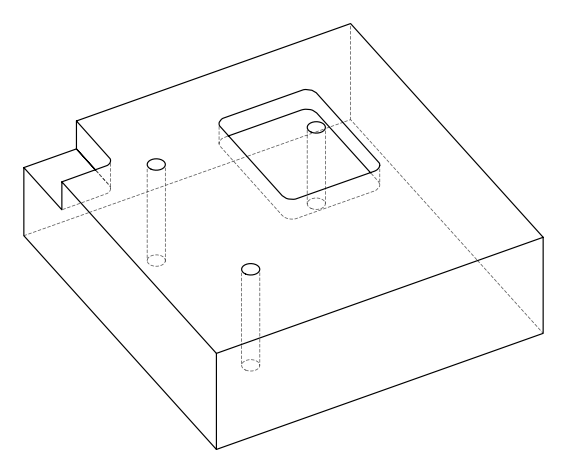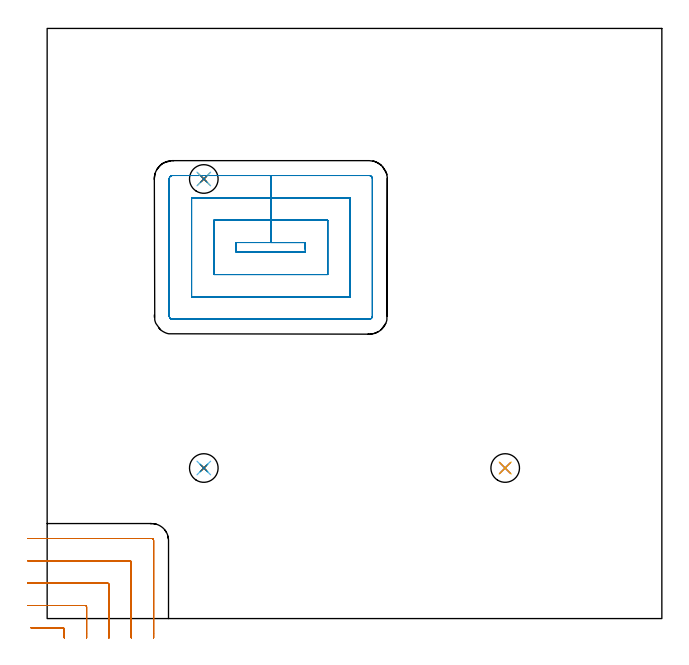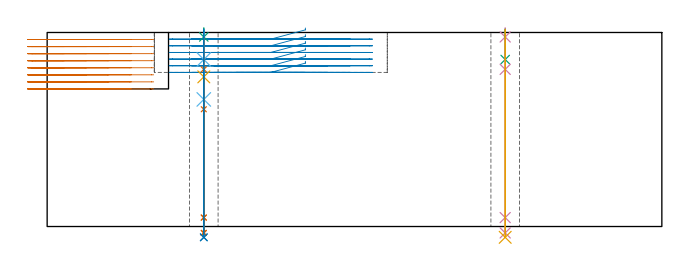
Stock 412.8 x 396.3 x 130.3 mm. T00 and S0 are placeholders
(PLAN: 14 operations, 10 tool changes, 27 min)
(1 MILL_CORNER_NOTCH_RECTANGULAR | CORNER_NOTCH_RECTANGULAR | UGT0201_094 | Follow Part, ap 5, ae 75% | 8.23 min | 196030 mm3)
(2 MILL_RECTANGULAR_POCKET | POCKET_RECTANGULAR_STRAIGHT | UGT0201_094 | Follow Part, ap 5, ae 75% | 14.95 min | 485020 mm3)
(3 SPOT_DRILL | STEP1HOLE | NXT0321_9005460120000 | 0.05 min | 213 mm3)
(4 SPOT_DRILL_1 | STEP1HOLE_1 | NXT0321_9005460120000 | 0.05 min | 149 mm3)
(5 SPOT_DRILL_2 | STEP1HOLE_2 | NXT0321_9005460120000 | 0.05 min | 172 mm3)
(6 DRILL_BLIND_HOLE_INTO_CENTER | STEP1HOLE | NXT0301_092 | 0.08 min | 1757 mm3)
(7 GUN_DRILL_THROUGH_HOLE | STEP1HOLE | UGT0307_009 | 0.65 min | 12779 mm3)
(8 DRILL_TO_ENLARGE_THROUGH_HOLE | STEP1HOLE | UGT0301_259 | 0.56 min | 22963 mm3)
(9 DRILL_BLIND_HOLE_INTO_CENTER_1 | STEP1HOLE_1 | NXT0301_092 | 0.08 min | 1742 mm3)
(10 GUN_DRILL_THROUGH_HOLE_1 | STEP1HOLE_1 | UGT0307_009 | 0.65 min | 12788 mm3)
(11 DRILL_TO_ENLARGE_THROUGH_HOLE_1 | STEP1HOLE_1 | UGT0301_259 | 0.56 min | 22942 mm3)
(12 DRILL_BLIND_HOLE_INTO_CENTER_2 | STEP1HOLE_2 | NXT0301_092 | 0.09 min | 1751 mm3)
(13 GUN_DRILL_THROUGH_HOLE_2 | STEP1HOLE_2 | UGT0307_009 | 0.55 min | 9783 mm3)
(14 DRILL_TO_ENLARGE_THROUGH_HOLE_2 | STEP1HOLE_2 | UGT0301_259 | 0.46 min | 18230 mm3)
(TOOL UGT0201_094 | End mill 20 mm | D20 FL38 Z4)
(TOOL NXT0321_9005460120000 | NC Spot Drill, 142deg, 12mm, Carbide, Uncoated | D12 PA142 FL30 Z2)
(TOOL NXT0301_092 | Carbide Drill 12.1mm [860.1-1210-061A1-MM 2214] | D12.1 PA140 FL77 Z2)
(TOOL UGT0307_009 | Gun Drill 12 mm | D12 PA130 FL24 Z1)
(TOOL UGT0301_259 | Twist Drill 19.2 mm | D19.2 PA118 FL140 Z2)
(OP 1 MILL_CORNER_NOTCH_RECTANGULAR)
G17 G21 G94 G90
T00 M6
G54
G17 G0 G90 X11.5 Y-13. S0 M3
G43 Z140.3 H0
Z125.562
G94 G1 Y-10. F250.
Y-7.194 F500.
G3 X10.506 Y-6.2 R1.
G1 X-7.846
X-10.846 F250.
G0 Z140.3
X26.5 Y-13.
Z125.562
G1 Y-10.
Y7.805 F500.
G3 X25.505 Y8.8 R1.
G1 X-10.
X-13. F250.
G0 Z140.3
X41.5 Y-13.
Z125.562
G1 Y-10.
Y22.805 F500.
G3 X40.505 Y23.8 R1.
G1 X-10.
X-13. F250.
G0 Z140.3
X56.5 Y-13.
Z125.562
G1 Y-10.
Y37.805 F500.
G3 X55.505 Y38.8 R1.
G1 X-10.
X-13. F250.
G0 Z140.3
X71.5 Y-13.
Z125.562
G1 Y-10.
Y52.4 F500.
G3 X70.1 Y53.8 R1.4
G1 X-10.
X-13. F250.
G0 Z140.3
X11.5 Y-13.
Z120.825
G1 Y-10.
Y-7.194 F500.
G3 X10.506 Y-6.2 R1.
G1 X-7.846
X-10.846 F250.
G0 Z140.3
X26.5 Y-13.
Z120.825
G1 Y-10.
Y7.805 F500.
G3 X25.505 Y8.8 R1.
G1 X-10.
X-13. F250.
G0 Z140.3
X41.5 Y-13.
Z120.825
G1 Y-10.
Y22.805 F500.
G3 X40.505 Y23.8 R1.
G1 X-10.
X-13. F250.
G0 Z140.3
X56.5 Y-13.
Z120.825
G1 Y-10.
Y37.805 F500.
G3 X55.505 Y38.8 R1.
G1 X-10.
X-13. F250.
G0 Z140.3
X71.5 Y-13.
Z120.825
G1 Y-10.
Y52.4 F500.
G3 X70.1 Y53.8 R1.4
G1 X-10.
X-13. F250.
G0 Z140.3
X11.5 Y-13.
Z116.087
G1 Y-10.
Y-7.194 F500.
G3 X10.506 Y-6.2 R1.
G1 X-7.846
X-10.846 F250.
G0 Z140.3
X26.5 Y-13.
Z116.087
G1 Y-10.
Y7.805 F500.
G3 X25.505 Y8.8 R1.
G1 X-10.
X-13. F250.
G0 Z140.3
X41.5 Y-13.
Z116.087
G1 Y-10.
Y22.805 F500.
G3 X40.505 Y23.8 R1.
G1 X-10.
X-13. F250.
G0 Z140.3
X56.5 Y-13.
Z116.087
G1 Y-10.
Y37.805 F500.
G3 X55.505 Y38.8 R1.
G1 X-10.
X-13. F250.
G0 Z140.3
X71.5 Y-13.
Z116.087
G1 Y-10.
Y52.4 F500.
G3 X70.1 Y53.8 R1.4
G1 X-10.
X-13. F250.
G0 Z140.3
X11.5 Y-13.
Z111.35
G1 Y-10.
Y-7.194 F500.
G3 X10.506 Y-6.2 R1.
G1 X-7.846
X-10.846 F250.
G0 Z140.3
X26.5 Y-13.
Z111.35
G1 Y-10.
Y7.805 F500.
G3 X25.505 Y8.8 R1.
G1 X-10.
X-13. F250.
G0 Z140.3
X41.5 Y-13.
Z111.35
G1 Y-10.
Y22.805 F500.
G3 X40.505 Y23.8 R1.
G1 X-10.
X-13. F250.
G0 Z140.3
X56.5 Y-13.
Z111.35
G1 Y-10.
Y37.805 F500.
G3 X55.505 Y38.8 R1.
G1 X-10.
X-13. F250.
G0 Z140.3
X71.5 Y-13.
Z111.35
G1 Y-10.
Y52.4 F500.
G3 X70.1 Y53.8 R1.4
G1 X-10.
X-13. F250.
G0 Z140.3
X11.5 Y-13.
Z106.612
G1 Y-10.
Y-7.194 F500.
G3 X10.506 Y-6.2 R1.
G1 X-7.846
X-10.846 F250.
G0 Z140.3
X26.5 Y-13.
Z106.612
G1 Y-10.
Y7.805 F500.
G3 X25.505 Y8.8 R1.
G1 X-10.
X-13. F250.
G0 Z140.3
X41.5 Y-13.
Z106.612
G1 Y-10.
Y22.805 F500.
G3 X40.505 Y23.8 R1.
G1 X-10.
X-13. F250.
G0 Z140.3
X56.5 Y-13.
Z106.612
G1 Y-10.
Y37.805 F500.
G3 X55.505 Y38.8 R1.
G1 X-10.
X-13. F250.
G0 Z140.3
X71.5 Y-13.
Z106.612
G1 Y-10.
Y52.4 F500.
G3 X70.1 Y53.8 R1.4
G1 X-10.
X-13. F250.
G0 Z140.3
X11.5 Y-13.
Z101.875
G1 Y-10.
Y-7.194 F500.
G3 X10.506 Y-6.2 R1.
G1 X-7.846
X-10.846 F250.
G0 Z140.3
X26.5 Y-13.
Z101.875
G1 Y-10.
Y7.805 F500.
G3 X25.505 Y8.8 R1.
G1 X-10.
X-13. F250.
G0 Z140.3
X41.5 Y-13.
Z101.875
G1 Y-10.
Y22.805 F500.
G3 X40.505 Y23.8 R1.
G1 X-10.
X-13. F250.
G0 Z140.3
X56.5 Y-13.
Z101.875
G1 Y-10.
Y37.805 F500.
G3 X55.505 Y38.8 R1.
G1 X-10.
X-13. F250.
G0 Z140.3
X71.5 Y-13.
Z101.875
G1 Y-10.
Y52.4 F500.
G3 X70.1 Y53.8 R1.4
G1 X-10.
X-13. F250.
G0 Z140.3
X11.5 Y-13.
Z97.137
G1 Y-10.
Y-7.194 F500.
G3 X10.506 Y-6.2 R1.
G1 X-7.846
X-10.846 F250.
G0 Z140.3
X26.5 Y-13.
Z97.137
G1 Y-10.
Y7.805 F500.
G3 X25.505 Y8.8 R1.
G1 X-10.
X-13. F250.
G0 Z140.3
X41.5 Y-13.
Z97.137
G1 Y-10.
Y22.805 F500.
G3 X40.505 Y23.8 R1.
G1 X-10.
X-13. F250.
G0 Z140.3
X56.5 Y-13.
Z97.137
G1 Y-10.
Y37.805 F500.
G3 X55.505 Y38.8 R1.
G1 X-10.
X-13. F250.
G0 Z140.3
X71.5 Y-13.
Z97.137
G1 Y-10.
Y52.4 F500.
G3 X70.1 Y53.8 R1.4
G1 X-10.
X-13. F250.
G0 Z140.3
X11.5 Y-13.
Z92.4
G1 Y-10.
Y-7.194 F500.
G3 X10.506 Y-6.2 R1.
G1 X-7.846
X-10.846 F250.
G0 Z140.3
X26.5 Y-13.
Z92.4
G1 Y-10.
Y7.805 F500.
G3 X25.505 Y8.8 R1.
G1 X-10.
X-13. F250.
G0 Z140.3
X41.5 Y-13.
Z92.4
G1 Y-10.
Y22.805 F500.
G3 X40.505 Y23.8 R1.
G1 X-10.
X-13. F250.
G0 Z140.3
X56.5 Y-13.
Z92.4
G1 Y-10.
Y37.805 F500.
G3 X55.505 Y38.8 R1.
G1 X-10.
X-13. F250.
G0 Z140.3
X71.5 Y-13.
Z92.4
G1 Y-10.
Y52.4 F500.
G3 X70.1 Y53.8 R1.4
G1 X-10.
X-13. F250.
G0 Z140.3
M5
M2
(OP 2 MILL_RECTANGULAR_POCKET)
G17 G21 G94 G90
T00 M6
G54
G17 G0 G90 X173.4 Y247.834 S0 M3
G43 Z140.3 H0
Z133.3
G94 G1 Y252.5 Z132.05 F250.
X150.2 Z125.833
X127. F500.
Y246.
X173.4
Y252.5
X150.2
Y267.5
X112.
Y231.
X188.4
Y267.5
X150.2
Y282.5
X97.
Y216.
X203.4
Y282.5
X150.2
Y297.5
X84.1
G3 X82. Y295.4 R2.1
G1 Y203.1
G3 X84.1 Y201. R2.1
G1 X216.3
G3 X218.4 Y203.1 R2.1
G1 Y295.4
G3 X216.3 Y297.5 R2.1
G1 X150.2
X149.2
G0 X173.4 Y247.834 Z128.833
G1 Y252.5 Z127.583 F250.
X150.2 Z121.367
X127. F500.
Y246.
X173.4
Y252.5
X150.2
Y267.5
X112.
Y231.
X188.4
Y267.5
X150.2
Y282.5
X97.
Y216.
X203.4
Y282.5
X150.2
Y297.5
X84.1
G3 X82. Y295.4 R2.1
G1 Y203.1
G3 X84.1 Y201. R2.1
G1 X216.3
G3 X218.4 Y203.1 R2.1
G1 Y295.4
G3 X216.3 Y297.5 R2.1
G1 X150.2
X149.2
G0 X173.4 Y247.834 Z124.367
G1 Y252.5 Z123.116 F250.
X150.2 Z116.9
X127. F500.
Y246.
X173.4
Y252.5
X150.2
Y267.5
X112.
Y231.
X188.4
Y267.5
X150.2
Y282.5
X97.
Y216.
X203.4
Y282.5
X150.2
Y297.5
X84.1
G3 X82. Y295.4 R2.1
G1 Y203.1
G3 X84.1 Y201. R2.1
G1 X216.3
G3 X218.4 Y203.1 R2.1
G1 Y295.4
G3 X216.3 Y297.5 R2.1
G1 X150.2
X149.2
G0 X173.4 Y247.834 Z119.9
G1 Y252.5 Z118.65 F250.
X150.2 Z112.433
X127. F500.
Y246.
X173.4
Y252.5
X150.2
Y267.5
X112.
Y231.
X188.4
Y267.5
X150.2
Y282.5
X97.
Y216.
X203.4
Y282.5
X150.2
Y297.5
X84.1
G3 X82. Y295.4 R2.1
G1 Y203.1
G3 X84.1 Y201. R2.1
G1 X216.3
G3 X218.4 Y203.1 R2.1
G1 Y295.4
G3 X216.3 Y297.5 R2.1
G1 X150.2
X149.2
G0 X173.4 Y247.834 Z115.433
G1 Y252.5 Z114.183 F250.
X150.2 Z107.967
X127. F500.
Y246.
X173.4
Y252.5
X150.2
Y267.5
X112.
Y231.
X188.4
Y267.5
X150.2
Y282.5
X97.
Y216.
X203.4
Y282.5
X150.2
Y297.5
X84.1
G3 X82. Y295.4 R2.1
G1 Y203.1
G3 X84.1 Y201. R2.1
G1 X216.3
G3 X218.4 Y203.1 R2.1
G1 Y295.4
G3 X216.3 Y297.5 R2.1
G1 X150.2
X149.2
G0 X173.4 Y247.834 Z110.967
G1 Y252.5 Z109.716 F250.
X150.2 Z103.5
X127. F500.
Y246.
X173.4
Y252.5
X150.2
Y267.5
X112.
Y231.
X188.4
Y267.5
X150.2
Y282.5
X97.
Y216.
X203.4
Y282.5
X150.2
Y297.5
X84.1
G3 X82. Y295.4 R2.1
G1 Y203.1
G3 X84.1 Y201. R2.1
G1 X216.3
G3 X218.4 Y203.1 R2.1
G1 Y295.4
G3 X216.3 Y297.5 R2.1
G1 X150.2
X149.2
G0 Z140.3
M5
M2
(OP 3 SPOT_DRILL)
G17 G21 G94 G90
T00 M6
G54
G17 G0 G90 X105.2 Y101.1 S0 M3
G43 Z140.3 H0
G94 G81 G98 Z127.3 F250. R133.3
G80
M5
M2
(OP 4 SPOT_DRILL_1)
G17 G21 G94 G90
T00 M6
G54
G17 G0 G90 X307.6 Y101.1 S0 M3
G43 Z140.3 H0
G94 G81 G98 Z127.3 F250. R133.3
G80
M5
M2
(OP 5 SPOT_DRILL_2)
G17 G21 G94 G90
T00 M6
G54
G17 G0 G90 X105.2 Y295.2 S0 M3
G43 Z140.3 H0
G94 G81 G98 Z100.5 F250. R106.5
G80
M5
M2
(OP 6 DRILL_BLIND_HOLE_INTO_CENTER)
G17 G21 G94 G90
T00 M6
G54
G17 G0 G90 X105.2 Y101.1 S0 M3
G43 Z140.3 H1
G94 G81 G98 Z112.15 F250. R132.3
G80
M5
M2
(OP 7 GUN_DRILL_THROUGH_HOLE)
G17 G21 G94 G90
T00 M6
G54
G17 G0 G90 X105.2 Y101.1 M8
G43 Z140.3 H0
Z126.574
S716 M3
G94 G1 Z105.536 F125. M26
G4 X.084
Z6. F250.
G4 X.084
Z-4.298 F125.
G4 X.084
M5
M9
G0 Z126.574
Z140.3
M2
(OP 8 DRILL_TO_ENLARGE_THROUGH_HOLE)
G17 G21 G94 G90
T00 M6
G54
G17 G0 G90 X105.2 Y101.1 S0 M3
G43 Z140.3 H0
G94 G73 G98 Z-7.268 F250. Q17.196 R132.3
G80
M5
M2
(OP 9 DRILL_BLIND_HOLE_INTO_CENTER_1)
G17 G21 G94 G90
T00 M6
G54
G17 G0 G90 X307.6 Y101.1 S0 M3
G43 Z140.3 H1
G94 G81 G98 Z112.15 F250. R132.3
G80
M5
M2
(OP 10 GUN_DRILL_THROUGH_HOLE_1)
G17 G21 G94 G90
T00 M6
G54
G17 G0 G90 X307.6 Y101.1 M8
G43 Z140.3 H0
Z126.574
S716 M3
G94 G1 Z105.536 F125. M26
G4 X.084
Z6. F250.
G4 X.084
Z-4.298 F125.
G4 X.084
M5
M9
G0 Z126.574
Z140.3
M2
(OP 11 DRILL_TO_ENLARGE_THROUGH_HOLE_1)
G17 G21 G94 G90
T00 M6
G54
G17 G0 G90 X307.6 Y101.1 S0 M3
G43 Z140.3 H0
G94 G73 G98 Z-7.268 F250. Q17.196 R132.3
G80
M5
M2
(OP 12 DRILL_BLIND_HOLE_INTO_CENTER_2)
G17 G21 G94 G90
T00 M6
G54
G17 G0 G90 X105.2 Y295.2 S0 M3
G43 Z140.3 H1
G94 G81 G98 Z85.35 F250. R105.5
G80
M5
M2
(OP 13 GUN_DRILL_THROUGH_HOLE_2)
G17 G21 G94 G90
T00 M6
G54
G17 G0 G90 X105.2 Y295.2 M8
G43 Z140.3 H0
Z99.774
S716 M3
G94 G1 Z78.736 F125. M26
G4 X.084
Z6. F250.
G4 X.084
Z-4.298 F125.
G4 X.084
M5
M9
G0 Z99.774
Z140.3
M2
(OP 14 DRILL_TO_ENLARGE_THROUGH_HOLE_2)
G17 G21 G94 G90
T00 M6
G54
G17 G0 G90 X105.2 Y295.2 S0 M3
G43 Z140.3 H0
G94 G73 G98 Z-7.268 F250. Q18.461 R105.5
G80
M5
M2
